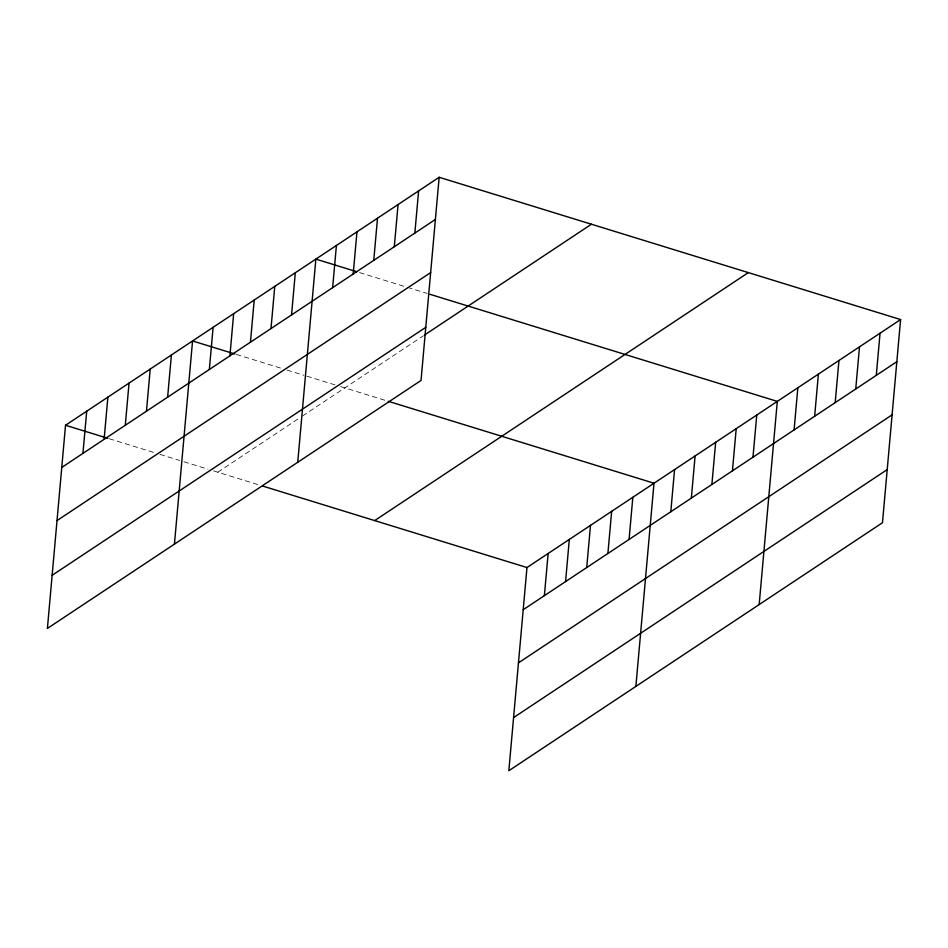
<?xml version="1.0" encoding="UTF-8"?>
<svg xmlns="http://www.w3.org/2000/svg" width="948" height="948" viewBox="0 0 948 948"><rect width="100%" height="100%" fill="white"/><g stroke="black" fill="none" stroke-linecap="round" stroke-linejoin="round"><path stroke-width="0.71" stroke-dasharray="4.74 3.56" d="M217.803 472.211L300.149 417.57M302.495 416.006L423.412 335.746M359.576 272.586L406.099 286.936M407.51 287.374L427.252 293.453M236.277 354.422L281.39 368.334M287.031 370.076L303.952 375.289M306.773 376.166L334.976 384.852M340.616 386.594L386.867 400.862M109.245 438.734L154.358 452.646M159.999 454.388L179.741 460.479M183.971 461.783L207.944 469.165M213.584 470.907L259.835 485.175"/><path stroke-width="1.42" d="M439.161 177.276L65.531 425.261L47.4 628.441L421.031 380.456L439.161 177.276L900.6 319.559L882.47 522.739L508.839 770.724L526.97 567.544L900.6 319.559M82.938 453.381L86.706 411.207M104.114 439.327L107.882 397.153M125.29 425.273L129.047 383.111M146.454 411.219L150.222 369.056M167.63 397.165L171.398 355.002M174.432 544.128L192.562 340.948L234.867 353.995M209.354 369.483L213.11 327.309M229.902 355.844L233.67 313.67M250.45 342.204L254.218 300.03M270.998 328.565L274.766 286.391M291.546 314.926L295.314 272.751M297.731 462.292L315.862 259.112L356.756 271.721M332.653 287.647L336.41 245.473M353.201 274.008L356.958 231.833M373.749 260.368L377.517 218.194M394.297 246.729L398.065 204.555M414.845 233.089L418.613 190.915M544.377 595.652L548.145 553.49M565.553 581.61L569.321 539.436M586.729 567.556L590.486 525.382M607.893 553.502L611.661 511.328M629.069 539.448L632.837 497.273M635.871 686.411L654.001 483.219L388.265 401.288M670.793 511.754L674.561 469.592M691.341 498.115L695.109 455.952M711.889 484.475L715.657 442.313M732.437 470.836L736.205 428.674M752.985 457.197L756.753 415.034M759.17 604.575L777.301 401.395L430.072 294.33M794.092 429.918L797.849 387.756M814.64 416.279L818.397 374.116M835.188 402.639L838.956 360.477M855.736 389L859.504 346.838M876.284 375.361L880.052 333.198M61.774 467.435L435.393 219.45M57.022 520.571L430.653 272.586M52.14 575.306L425.771 327.333M424.621 334.952L591.434 224.226M374.697 520.582L748.327 272.609M523.213 609.706L896.832 361.721M518.473 662.842L892.092 414.857M513.579 717.589L887.21 469.604M65.531 425.261L107.835 438.308M262.632 486.04L526.97 567.544"/></g></svg>
